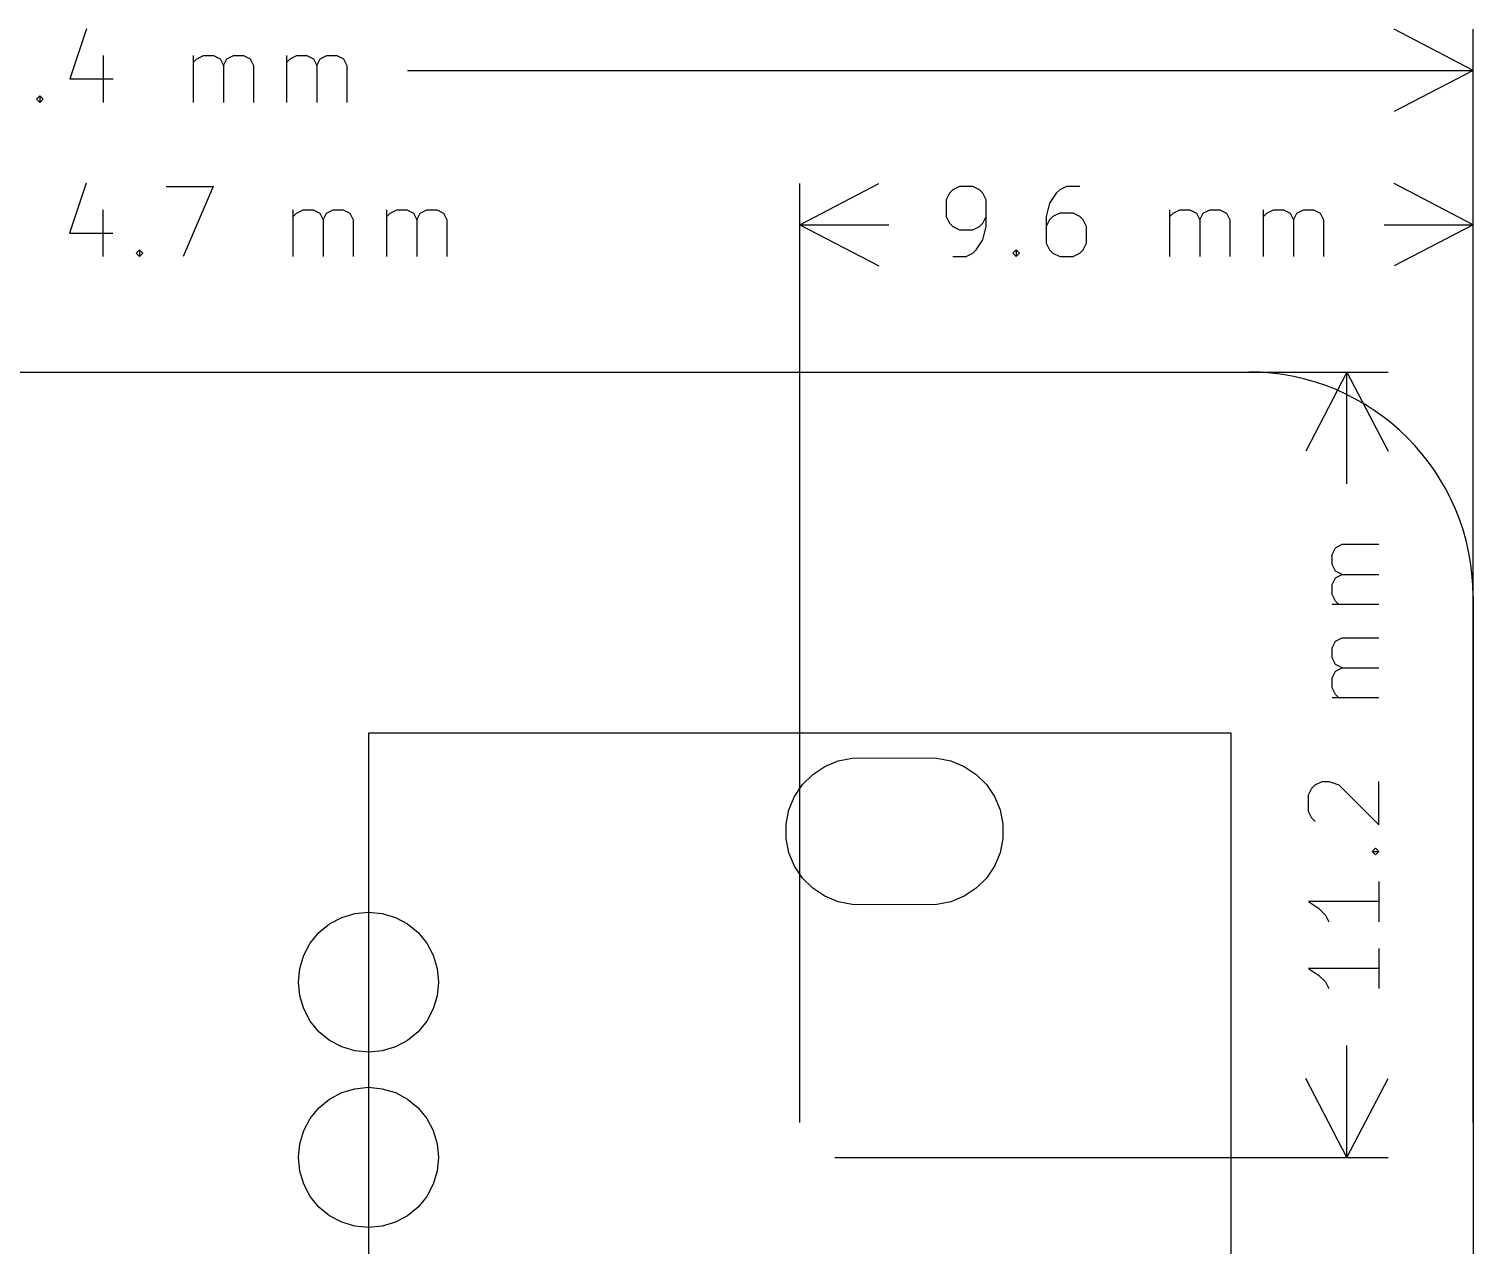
# Model space of a CAD drawing. Extents: x 199.3 to 243.4, y -155.2 to -124.3.
# Drawn here: x 222.81 to 243.4, y -141.65 to -124.31 of the extents above; entities that cross this region are included whole.
import ezdxf

# ---------------------------------------------------------------- set-up
doc = ezdxf.new("R2010")
doc.units = 0
doc.layers.add('BLACK', color=7, linetype='CONTINUOUS')

msp = doc.modelspace()

# ---------------------------------------------------------------- linework, layer by layer
at = {"layer": 'BLACK', "linetype": 'CONTINUOUS'}
for p, q in [((223.628571, -124.3072), (223.390476, -125.021485)), ((243.4, -124.9), (242.273496, -124.313579)), ((243.4, -131.9), (243.4, -124.31358)), ((223.866666, -124.688152), (223.866666, -125.354819)), ((225.152381, -125.354819), (225.152381, -124.688152)), ((225.152381, -124.78339), (225.2, -124.735771)), ((225.2, -124.735771), (225.295238, -124.688152)), ((225.295238, -124.688152), (225.438095, -124.688152)), ((225.438095, -124.688152), (225.533333, -124.735771)), ((225.533333, -124.735771), (225.580952, -124.831009)), ((225.580952, -124.831009), (225.628571, -124.735771)), ((225.628571, -124.735771), (225.723809, -124.688152)), ((225.723809, -124.688152), (225.866666, -124.688152)), ((225.866666, -124.688152), (225.961905, -124.735771)), ((225.961905, -124.735771), (226.009524, -124.831009)), ((226.485714, -125.354819), (226.485714, -124.688152)), ((226.485714, -124.78339), (226.533333, -124.735771)), ((226.533333, -124.735771), (226.628571, -124.688152)), ((226.628571, -124.688152), (226.771428, -124.688152)), ((226.771428, -124.688152), (226.866666, -124.735771)), ((226.866666, -124.735771), (226.914285, -124.831009)), ((226.914285, -124.831009), (226.961904, -124.735771)), ((226.961904, -124.735771), (227.057142, -124.688152)), ((227.057142, -124.688152), (227.199999, -124.688152)), ((227.199999, -124.688152), (227.295238, -124.735771)), ((227.295238, -124.735771), (227.342857, -124.831009)), ((225.580952, -124.831009), (225.580952, -125.354819)), ((226.009524, -124.831009), (226.009524, -125.354819)), ((226.914285, -124.831009), (226.914285, -125.354819)), ((227.342857, -124.831009), (227.342857, -125.354819)), ((228.205952, -124.9), (243.4, -124.9)), ((243.4, -124.9), (242.273496, -125.486421)), ((223.390476, -125.021485), (224.009523, -125.021485)), ((222.914286, -125.3072), (222.961905, -125.25958)), ((222.961905, -125.354819), (222.914286, -125.3072)), ((222.961905, -125.25958), (223.009524, -125.3072)), ((222.961905, -125.25958), (222.961905, -125.354819)), ((223.009524, -125.3072), (222.961905, -125.354819)), ((223.62381, -126.5072), (223.385715, -127.221485)), ((224.766667, -126.554819), (225.433333, -126.554819)), ((225.433333, -126.554819), (225.004762, -127.554819)), ((233.8, -127.1), (234.926504, -126.513579)), ((233.8, -139.9), (233.8, -126.51358)), ((235.980953, -126.602438), (235.933334, -126.650057)), ((236.076191, -126.554819), (235.980953, -126.602438)), ((236.266667, -126.554819), (236.076191, -126.554819)), ((236.361905, -126.602438), (236.266667, -126.554819)), ((236.409524, -126.650057), (236.361905, -126.602438)), ((237.504762, -126.602438), (237.457143, -126.650057)), ((237.6, -126.554819), (237.504762, -126.602438)), ((237.790476, -126.554819), (237.6, -126.554819)), ((243.4, -127.1), (242.273496, -126.513579)), ((243.4, -139.9), (243.4, -126.51358)), ((235.933334, -126.650057), (235.885715, -126.745295)), ((235.885715, -126.745295), (235.885715, -126.98339)), ((236.457143, -126.745295), (236.409524, -126.650057)), ((236.457143, -127.126247), (236.457143, -126.745295)), ((237.361905, -126.792914), (237.314286, -126.98339)), ((237.457143, -126.650057), (237.361905, -126.792914)), ((223.861905, -126.888152), (223.861905, -127.554819)), ((226.576191, -127.554819), (226.576191, -126.888152)), ((226.576191, -126.98339), (226.62381, -126.935771)), ((226.62381, -126.935771), (226.719048, -126.888152)), ((226.719048, -126.888152), (226.861905, -126.888152)), ((226.861905, -126.888152), (226.957143, -126.935771)), ((226.957143, -126.935771), (227.004762, -127.031009)), ((227.004762, -127.031009), (227.052381, -126.935771)), ((227.004762, -127.031009), (227.004762, -127.554819)), ((227.052381, -126.935771), (227.147619, -126.888152)), ((227.147619, -126.888152), (227.290476, -126.888152)), ((227.290476, -126.888152), (227.385715, -126.935771)), ((227.385715, -126.935771), (227.433334, -127.031009)), ((227.433334, -127.031009), (227.433334, -127.554819)), ((227.909524, -127.554819), (227.909524, -126.888152)), ((227.909524, -126.98339), (227.957143, -126.935771)), ((227.957143, -126.935771), (228.052381, -126.888152)), ((228.052381, -126.888152), (228.195238, -126.888152)), ((228.195238, -126.888152), (228.290476, -126.935771)), ((228.290476, -126.935771), (228.338095, -127.031009)), ((228.338095, -127.031009), (228.385714, -126.935771)), ((228.338095, -127.031009), (228.338095, -127.554819)), ((228.385714, -126.935771), (228.480952, -126.888152)), ((228.480952, -126.888152), (228.623809, -126.888152)), ((228.623809, -126.888152), (228.719048, -126.935771)), ((228.719048, -126.935771), (228.766667, -127.031009)), ((228.766667, -127.031009), (228.766667, -127.554819)), ((235.885715, -126.98339), (235.933334, -127.078628)), ((236.409524, -127.078628), (236.457143, -126.98339)), ((237.314286, -126.98339), (237.314286, -127.364342)), ((237.361905, -127.031009), (237.314286, -127.126247)), ((237.409524, -126.98339), (237.361905, -127.031009)), ((237.504762, -126.935771), (237.409524, -126.98339)), ((237.695238, -126.935771), (237.504762, -126.935771)), ((237.790476, -126.98339), (237.695238, -126.935771)), ((237.838095, -127.031009), (237.790476, -126.98339)), ((237.885714, -127.126247), (237.838095, -127.031009)), ((239.076191, -127.554819), (239.076191, -126.888152)), ((239.076191, -126.98339), (239.12381, -126.935771)), ((239.12381, -126.935771), (239.219048, -126.888152)), ((239.219048, -126.888152), (239.361905, -126.888152)), ((239.361905, -126.888152), (239.457143, -126.935771)), ((239.457143, -126.935771), (239.504762, -127.031009)), ((239.504762, -127.031009), (239.552381, -126.935771)), ((239.504762, -127.031009), (239.504762, -127.554819)), ((239.552381, -126.935771), (239.647619, -126.888152)), ((239.647619, -126.888152), (239.790476, -126.888152)), ((239.790476, -126.888152), (239.885715, -126.935771)), ((239.885715, -126.935771), (239.933334, -127.031009)), ((239.933334, -127.031009), (239.933334, -127.554819)), ((240.409524, -127.554819), (240.409524, -126.888152)), ((240.409524, -126.98339), (240.457143, -126.935771)), ((240.457143, -126.935771), (240.552381, -126.888152)), ((240.552381, -126.888152), (240.695238, -126.888152)), ((240.695238, -126.888152), (240.790476, -126.935771)), ((240.790476, -126.935771), (240.838095, -127.031009)), ((240.838095, -127.031009), (240.885714, -126.935771)), ((240.838095, -127.031009), (240.838095, -127.554819)), ((240.885714, -126.935771), (240.980952, -126.888152)), ((240.980952, -126.888152), (241.123809, -126.888152)), ((241.123809, -126.888152), (241.219048, -126.935771)), ((241.219048, -126.935771), (241.266667, -127.031009)), ((241.266667, -127.031009), (241.266667, -127.554819)), ((223.385715, -127.221485), (224.004762, -127.221485)), ((233.8, -127.1), (235.070239, -127.1)), ((233.8, -127.1), (234.926504, -127.686421)), ((235.933334, -127.078628), (235.980953, -127.126247)), ((235.980953, -127.126247), (236.076191, -127.173866)), ((236.076191, -127.173866), (236.266667, -127.173866)), ((236.266667, -127.173866), (236.361905, -127.126247)), ((236.361905, -127.126247), (236.409524, -127.078628)), ((236.409524, -127.316723), (236.457143, -127.126247)), ((237.885714, -127.364342), (237.885714, -127.126247)), ((242.129762, -127.1), (243.4, -127.1)), ((243.4, -127.1), (242.273496, -127.686421)), ((224.338096, -127.5072), (224.385715, -127.45958)), ((224.385715, -127.45958), (224.433334, -127.5072)), ((224.385715, -127.45958), (224.385715, -127.554819)), ((236.266667, -127.5072), (236.314286, -127.45958)), ((236.314286, -127.45958), (236.409524, -127.316723)), ((236.838096, -127.5072), (236.885715, -127.45958)), ((236.885715, -127.45958), (236.933334, -127.5072)), ((236.885715, -127.45958), (236.885715, -127.554819)), ((237.314286, -127.364342), (237.361905, -127.45958)), ((237.361905, -127.45958), (237.409524, -127.5072)), ((237.790476, -127.5072), (237.838095, -127.45958)), ((237.838095, -127.45958), (237.885714, -127.364342)), ((224.385715, -127.554819), (224.338096, -127.5072)), ((224.433334, -127.5072), (224.385715, -127.554819)), ((235.980953, -127.554819), (236.171429, -127.554819)), ((236.171429, -127.554819), (236.266667, -127.5072)), ((236.885715, -127.554819), (236.838096, -127.5072)), ((236.933334, -127.5072), (236.885715, -127.554819)), ((237.409524, -127.5072), (237.504762, -127.554819)), ((237.504762, -127.554819), (237.695238, -127.554819)), ((237.695238, -127.554819), (237.790476, -127.5072)), ((208.2, -129.2), (240.2, -129.2)), ((234.3, -129.2), (242.18642, -129.2)), ((241.6, -129.2), (241.013579, -130.326504)), ((241.6, -130.794048), (241.6, -129.2)), ((241.6, -129.2), (242.186421, -130.326504)), ((241.388152, -131.8), (241.435771, -131.704761)), ((241.435771, -131.704761), (241.531009, -131.657142)), ((241.531009, -131.657142), (242.054819, -131.657142)), ((241.388152, -131.942857), (241.388152, -131.8)), ((241.435771, -132.038095), (241.388152, -131.942857)), ((241.388152, -132.228571), (241.435771, -132.133333)), ((241.531009, -132.085714), (241.435771, -132.038095)), ((241.435771, -132.133333), (241.531009, -132.085714)), ((241.531009, -132.085714), (242.054819, -132.085714)), ((241.388152, -132.371428), (241.388152, -132.228571)), ((241.435771, -132.466666), (241.388152, -132.371428)), ((243.4, -132.4), (243.4, -148.4)), ((242.054819, -132.514285), (241.388152, -132.514285)), ((241.48339, -132.514285), (241.435771, -132.466666)), ((241.435771, -133.038094), (241.531009, -132.990475)), ((241.531009, -132.990475), (242.054819, -132.990475)), ((241.388152, -133.133333), (241.435771, -133.038094)), ((241.388152, -133.27619), (241.388152, -133.133333)), ((241.435771, -133.371428), (241.388152, -133.27619)), ((241.531009, -133.419047), (241.435771, -133.371428)), ((241.435771, -133.466666), (241.531009, -133.419047)), ((241.531009, -133.419047), (242.054819, -133.419047)), ((241.388152, -133.561904), (241.435771, -133.466666)), ((241.388152, -133.704761), (241.388152, -133.561904)), ((241.435771, -133.799999), (241.388152, -133.704761)), ((242.054819, -133.847618), (241.388152, -133.847618)), ((241.48339, -133.847618), (241.435771, -133.799999)), ((227.65, -134.35), (227.65, -146.45)), ((239.95, -134.35), (227.65, -134.35)), ((239.95, -146.45), (239.95, -134.35)), ((233.983887, -134.938339), (234.155033, -134.823983)), ((234.155033, -134.823983), (234.345201, -134.745213)), ((234.345201, -134.745213), (234.547082, -134.705056)), ((234.547082, -134.705056), (235.65, -134.7)), ((235.65, -134.7), (235.752918, -134.705056)), ((235.752918, -134.705056), (235.954799, -134.745213)), ((235.954799, -134.745213), (236.144967, -134.823983)), ((236.144967, -134.823983), (236.316113, -134.938339)), ((233.723983, -135.255033), (233.838339, -135.083887)), ((233.838339, -135.083887), (233.983887, -134.938339)), ((236.316113, -134.938339), (236.461661, -135.083887)), ((236.461661, -135.083887), (236.576017, -135.255033)), ((241.102438, -135.133333), (241.150057, -135.085714)), ((241.150057, -135.085714), (241.245295, -135.038095)), ((241.245295, -135.038095), (241.340533, -135.038095)), ((241.340533, -135.038095), (241.48339, -135.085714)), ((241.48339, -135.085714), (242.054819, -135.657142)), ((242.054819, -135.657142), (242.054819, -135.038095)), ((233.645213, -135.445201), (233.723983, -135.255033)), ((236.576017, -135.255033), (236.654787, -135.445201)), ((241.054819, -135.228571), (241.102438, -135.133333)), ((241.054819, -135.466666), (241.054819, -135.228571)), ((233.605056, -135.647082), (233.645213, -135.445201)), ((236.654787, -135.445201), (236.694944, -135.647082)), ((241.102438, -135.561904), (241.054819, -135.466666)), ((233.605056, -135.852918), (233.605056, -135.647082)), ((236.694944, -135.647082), (236.694944, -135.852918)), ((241.150057, -135.609523), (241.102438, -135.561904)), ((233.645213, -136.054799), (233.605056, -135.852918)), ((236.694944, -135.852918), (236.654787, -136.054799)), ((233.723983, -136.244967), (233.645213, -136.054799)), ((236.654787, -136.054799), (236.576017, -136.244967)), ((241.95958, -136.038094), (242.0072, -135.990475)), ((242.0072, -136.085713), (241.95958, -136.038094)), ((241.95958, -136.038094), (242.054819, -136.038094)), ((242.0072, -135.990475), (242.054819, -136.038094)), ((242.054819, -136.038094), (242.0072, -136.085713)), ((233.838339, -136.416113), (233.723983, -136.244967)), ((236.576017, -136.244967), (236.461661, -136.416113)), ((233.983887, -136.561661), (233.838339, -136.416113)), ((236.461661, -136.416113), (236.316113, -136.561661)), ((242.054819, -136.466666), (242.054819, -137.038094)), ((234.155033, -136.676017), (233.983887, -136.561661)), ((234.345201, -136.754787), (234.155033, -136.676017)), ((236.144967, -136.676017), (235.954799, -136.754787)), ((236.316113, -136.561661), (236.144967, -136.676017)), ((227.267317, -136.97612), (227.45491, -136.919215)), ((227.45491, -136.919215), (227.65, -136.9)), ((227.65, -136.9), (227.84509, -136.919215)), ((227.84509, -136.919215), (228.032683, -136.97612)), ((234.547082, -136.794944), (234.345201, -136.754787)), ((234.65, -136.8), (234.547082, -136.794944)), ((235.752918, -136.794944), (234.65, -136.8)), ((235.954799, -136.754787), (235.752918, -136.794944)), ((242.054819, -136.75238), (241.054819, -136.75238)), ((241.054819, -136.75238), (241.197676, -136.847618)), ((241.197676, -136.847618), (241.292914, -136.942856)), ((226.942893, -137.192893), (227.09443, -137.06853)), ((227.09443, -137.06853), (227.267317, -136.97612)), ((228.032683, -136.97612), (228.20557, -137.06853)), ((228.20557, -137.06853), (228.357107, -137.192893)), ((241.292914, -136.942856), (241.340533, -137.038094)), ((226.72612, -137.517317), (226.81853, -137.34443)), ((226.81853, -137.34443), (226.942893, -137.192893)), ((228.357107, -137.192893), (228.48147, -137.34443)), ((228.48147, -137.34443), (228.57388, -137.517317)), ((226.669215, -137.70491), (226.72612, -137.517317)), ((228.57388, -137.517317), (228.630785, -137.70491)), ((242.054819, -137.419047), (242.054819, -137.990475)), ((226.65, -137.9), (226.669215, -137.70491)), ((228.630785, -137.70491), (228.65, -137.9)), ((242.054819, -137.704761), (241.054819, -137.704761)), ((241.054819, -137.704761), (241.197676, -137.799999)), ((226.669215, -138.09509), (226.65, -137.9)), ((228.65, -137.9), (228.630785, -138.09509)), ((241.197676, -137.799999), (241.292914, -137.895237)), ((241.292914, -137.895237), (241.340533, -137.990475)), ((226.72612, -138.282683), (226.669215, -138.09509)), ((228.630785, -138.09509), (228.57388, -138.282683)), ((226.81853, -138.45557), (226.72612, -138.282683)), ((228.57388, -138.282683), (228.48147, -138.45557)), ((226.942893, -138.607107), (226.81853, -138.45557)), ((228.48147, -138.45557), (228.357107, -138.607107)), ((227.09443, -138.73147), (226.942893, -138.607107)), ((227.267317, -138.82388), (227.09443, -138.73147)), ((228.20557, -138.73147), (228.032683, -138.82388)), ((228.357107, -138.607107), (228.20557, -138.73147)), ((227.45491, -138.880785), (227.267317, -138.82388)), ((227.65, -138.9), (227.45491, -138.880785)), ((227.84509, -138.880785), (227.65, -138.9)), ((228.032683, -138.82388), (227.84509, -138.880785)), ((241.6, -140.4), (241.6, -138.805952)), ((227.45491, -139.419215), (227.65, -139.4)), ((227.65, -139.4), (227.84509, -139.419215)), ((241.6, -140.4), (241.013579, -139.273496)), ((241.6, -140.4), (242.186421, -139.273496)), ((226.942893, -139.692893), (227.09443, -139.56853)), ((227.09443, -139.56853), (227.267317, -139.47612)), ((227.267317, -139.47612), (227.45491, -139.419215)), ((227.84509, -139.419215), (228.032683, -139.47612)), ((228.032683, -139.47612), (228.20557, -139.56853)), ((228.20557, -139.56853), (228.357107, -139.692893)), ((226.81853, -139.84443), (226.942893, -139.692893)), ((228.357107, -139.692893), (228.48147, -139.84443)), ((226.669215, -140.20491), (226.72612, -140.017317)), ((226.72612, -140.017317), (226.81853, -139.84443)), ((228.48147, -139.84443), (228.57388, -140.017317)), ((228.57388, -140.017317), (228.630785, -140.20491)), ((226.65, -140.4), (226.669215, -140.20491)), ((228.630785, -140.20491), (228.65, -140.4)), ((226.669215, -140.59509), (226.65, -140.4)), ((228.65, -140.4), (228.630785, -140.59509)), ((234.3, -140.4), (242.18642, -140.4)), ((226.72612, -140.782683), (226.669215, -140.59509)), ((228.630785, -140.59509), (228.57388, -140.782683)), ((226.81853, -140.95557), (226.72612, -140.782683)), ((228.57388, -140.782683), (228.48147, -140.95557)), ((226.942893, -141.107107), (226.81853, -140.95557)), ((228.48147, -140.95557), (228.357107, -141.107107)), ((227.09443, -141.23147), (226.942893, -141.107107)), ((227.267317, -141.32388), (227.09443, -141.23147)), ((228.20557, -141.23147), (228.032683, -141.32388)), ((228.357107, -141.107107), (228.20557, -141.23147)), ((227.45491, -141.380785), (227.267317, -141.32388)), ((227.65, -141.4), (227.45491, -141.380785)), ((227.84509, -141.380785), (227.65, -141.4)), ((228.032683, -141.32388), (227.84509, -141.380785))]:
    msp.add_line(p, q, dxfattribs=at)
at = {"layer": 'BLACK'}
msp.add_arc((240.2, -132.4), 3.2, 0, 90, dxfattribs=at)

doc.saveas('drawing.dxf')
